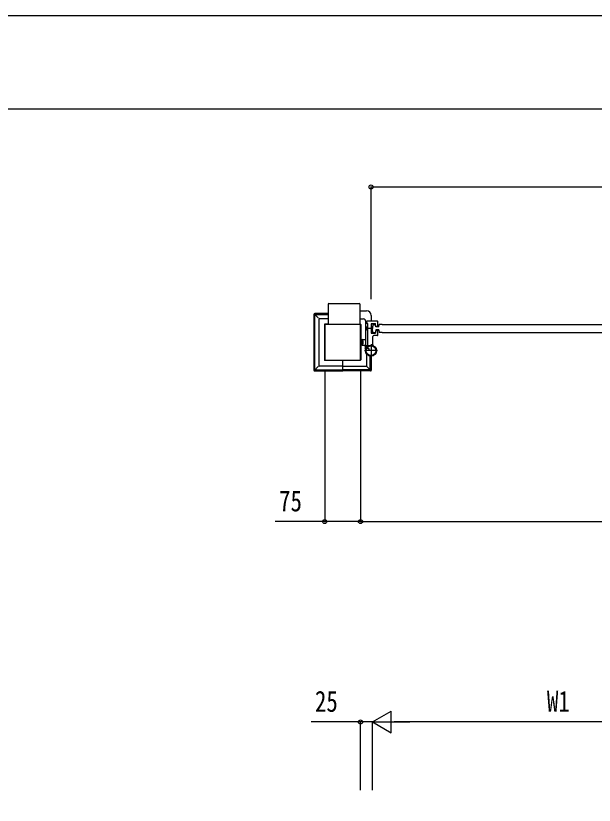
# Model space of a CAD drawing. Units: millimetres, scale not verified. Extents: x -4208 to 4205, y -2972 to 2970.
# Drawn here: x -1554 to -344, y 1319 to 2970 of the extents above; entities that cross this region are included whole.
import ezdxf
from ezdxf.enums import TextEntityAlignment as Align

# ---------------------------------------------------------------- set-up
doc = ezdxf.new("R2010")
doc.units = ezdxf.units.MM
doc.header["$LTSCALE"] = 10
for name, color, linetype in [('0-4_YKK_A1', 4, 'Continuous'), ('0-5_YKK_D', 6, 'Continuous'), ('0-6_YKK_ZWAK', 7, 'Continuous')]:
    doc.layers.add(name, color=color, linetype=linetype)
doc.styles.add('ＭＳ ゴシック', font='')
doc.styles.get('ＭＳ ゴシック').set_extended_font_data('MS Gothic')

msp = doc.modelspace()

# ---------------------------------------------------------------- linework, layer by layer
at = {"layer": '0-4_YKK_A1'}
for p, q in [((-900.98, 2366.05), (-900.98, 2324.55)), ((-898.98, 2368.05), (-835.98, 2368.05)), ((-833.98, 2324.55), (-833.98, 2366.05)), ((-930.48, 2345.05), (-930.48, 2229.04)), ((-929.9, 2346.46), (-921.48, 2338.05)), ((-900.98, 2347.05), (-928.49, 2347.05)), ((-927.38, 2344.95), (-900.98, 2344.95)), ((-833.98, 2353.05), (-820.48, 2353.05)), ((-928.38, 2230.15), (-928.38, 2343.95)), ((-920.48, 2336.05), (-920.48, 2238.05)), ((-919.48, 2337.05), (-900.98, 2337.05)), ((-833.98, 2336.05), (-826.48, 2336.05)), ((-822.48, 2332.05), (-822.48, 2277.71)), ((-820.48, 2330.05), (-820.48, 2326.35)), ((-797.48, 2331.05), (-819.48, 2331.05)), ((-810.48, 2343.05), (-810.48, 2331.05)), ((-796.48, 2321.55), (-796.48, 2330.05)), ((-908.48, 2324.05), (-908.48, 2250.05)), ((-900.98, 2325.05), (-907.48, 2325.05)), ((-833.98, 2325.05), (-833.48, 2325.05)), ((-832.48, 2324.05), (-832.48, 2250.05)), ((-807.37, 2316.05), (-821.54, 2316.05)), ((-817.78, 2326.05), (-820.18, 2326.05)), ((-818.78, 2320.05), (-819.98, 2318.85)), ((-819.98, 2313.25), (-819.98, 2318.85)), ((-818.78, 2312.05), (-819.98, 2313.25)), ((-819.46, 2319.37), (-817.48, 2319.37)), ((-819.46, 2312.73), (-817.48, 2312.73)), ((-818.78, 2320.05), (-817.48, 2320.05)), ((-818.78, 2320.05), (-818.78, 2312.05)), ((-817.48, 2312.05), (-818.78, 2312.05)), ((-817.48, 2316.51), (-817.48, 2325.75)), ((-817.48, 2281.38), (-817.48, 2315.59)), ((-810.48, 2325.75), (-810.48, 2306.35)), ((-810.48, 2320.05), (-809.18, 2320.05)), ((-810.48, 2319.37), (-808.5, 2319.37)), ((-810.48, 2312.73), (-808.5, 2312.73)), ((-809.18, 2312.05), (-810.48, 2312.05)), ((-810.18, 2326.05), (-801.78, 2326.05)), ((-809.18, 2320.05), (-807.98, 2318.85)), ((-807.18, 2324.55), (-807.98, 2316.05)), ((-807.18, 2307.55), (-807.98, 2316.05)), ((-807.18, 2324.55), (-801.98, 2324.55)), ((-801.28, 2319.05), (-801.98, 2324.55)), ((-801.28, 2313.05), (-801.98, 2307.55)), ((-801.48, 2321.55), (-801.48, 2325.75)), ((-794.68, 2319.05), (-801.28, 2319.05)), ((-794.68, 2313.05), (-801.28, 2313.05)), ((-800.48, 2320.55), (-797.48, 2320.55)), ((-794.68, 2319.05), (-793.98, 2324.55)), ((-794.68, 2313.05), (-793.98, 2307.55)), ((-787.98, 2324.55), (-793.98, 2324.55)), ((-810.18, 2306.05), (-801.78, 2306.05)), ((-807.48, 2281.88), (-807.48, 2299.05)), ((-807.18, 2307.55), (-801.98, 2307.55)), ((-797.48, 2301.05), (-805.48, 2301.05)), ((-801.48, 2310.55), (-801.48, 2306.35)), ((-800.48, 2311.55), (-797.48, 2311.55)), ((-796.48, 2302.05), (-796.48, 2310.55)), ((-787.98, 2307.55), (-793.98, 2307.55)), ((-787.98, 2307.55), (-8.48, 2307.55)), ((-829.17, 2291.8), (-829.68, 2291.8)), ((-829.68, 2291.8), (-829.68, 2282.3)), ((-829.68, 2281.05), (-822.48, 2281.05)), ((-810.98, 2283.05), (-810.98, 2256.05)), ((-797.48, 2269.55), (-824.48, 2269.55)), ((-814.45, 2271.98), (-823.68, 2278.44)), ((-822.41, 2273.28), (-823.34, 2274.39)), ((-822.48, 2273.36), (-822.48, 2269.55)), ((-821.55, 2274.51), (-819.25, 2277.78)), ((-820.48, 2263.07), (-820.48, 2238.05)), ((-870.98, 2249.05), (-907.48, 2249.05)), ((-870.48, 2248.55), (-870.48, 2227.55)), ((-833.48, 2249.05), (-869.98, 2249.05)), ((-812.58, 2230.15), (-812.58, 2258.16)), ((-810.48, 2258.06), (-810.48, 2229.04)), ((-921.48, 2236.05), (-929.9, 2227.63)), ((-870.98, 2237.05), (-919.48, 2237.05)), ((-869.98, 2237.05), (-821.48, 2237.05)), ((-819.48, 2236.05), (-811.06, 2227.63)), ((-928.49, 2227.05), (-870.98, 2227.05)), ((-927.38, 2229.15), (-870.98, 2229.15)), ((-813.58, 2229.15), (-869.98, 2229.15)), ((-812.48, 2227.05), (-869.98, 2227.05))]:
    msp.add_line(p, q, dxfattribs=at)
msp.add_lwpolyline([(-907.98, 2249.55), (-832.98, 2249.55), (-832.98, 2324.55), (-907.98, 2324.55)], close=True, dxfattribs=at)
for points in [[(-809.18, 2320.05), (-809.18, 2312.05), (-807.98, 2313.25), (-807.98, 2318.85)], [(-787.98, 2324.55), (-8.48, 2324.55), (-7.98, 2316.05)], [(-827.54, 2289.2), (-829.6, 2288.19), (-830.21, 2287.05)], [(-827.54, 2284.9), (-829.6, 2285.9), (-830.21, 2287.05)], [(-830.18, 2293.55), (-829.68, 2293.05), (-822.48, 2293.05)], [(-830.18, 2280.55), (-829.68, 2281.05), (-829.68, 2293.05)], [(-829.17, 2291.8), (-829.17, 2282.3), (-829.68, 2282.3)], [(-822.41, 2273.28), (-818.39, 2279.01), (-819.76, 2279.51)], [(-821.12, 2279.21), (-820.07, 2277.32), (-820.23, 2276.03)], [(-823.53, 2275.77), (-821.39, 2275.43), (-820.23, 2276.03)]]:
    msp.add_lwpolyline(points, dxfattribs=at)
for radius in [11.5, 10.35]:
    msp.add_circle((-810.98, 2269.55), radius, dxfattribs=at)
for centre, radius, start, end in [((-898.98, 2366.05), 2, 90, 180), ((-835.98, 2366.05), 2, 360, 90), ((-927.38, 2343.95), 1, 90, 180), ((-820.48, 2343.05), 10, 360, 90), ((-919.48, 2336.05), 1, 90, 180), ((-826.48, 2332.05), 4, 360, 90), ((-819.48, 2330.05), 1, 90, 180), ((-797.48, 2330.05), 1, 360, 90), ((-907.48, 2324.05), 1, 90, 180), ((-833.48, 2324.05), 1, 360, 90), ((-820.18, 2326.35), 0.3, 180, 270), ((-817.78, 2325.75), 0.3, 360, 90), ((-817.28, 2316.51), 0.2, 180, 246.42182), ((-817.28, 2315.59), 0.2, 113.57818, 180), ((-817.48, 2316.05), 0.3, 293.57818, 66.42182), ((-810.18, 2325.75), 0.3, 90, 180), ((-801.78, 2325.75), 0.3, 360, 90), ((-800.48, 2321.55), 1, 180, 270), ((-797.48, 2321.55), 1, 270, 360), ((-810.18, 2306.35), 0.3, 180, 270), ((-805.48, 2299.05), 2, 90, 180), ((-801.78, 2306.35), 0.3, 270, 360), ((-800.48, 2310.55), 1, 90, 180), ((-797.48, 2310.55), 1, 360, 90), ((-797.48, 2302.05), 1, 270, 360), ((-833.84, 2287.05), 6.66, 314.51496, 45.48504), ((-815.16, 2272.47), 9, 130.9647, 159.0353), ((-820.21, 2278.29), 1.3, 70, 130.9647), ((-822.48, 2281.38), 5, 314.18439, 360), ((-805.48, 2281.88), 2, 180, 245.95792), ((-822.35, 2275.23), 1.3, 159.0353, 220), ((-907.48, 2250.05), 1, 180, 270), ((-833.48, 2250.05), 1, 270, 360), ((-833.48, 2250.05), 1, 270, 0), ((-927.38, 2230.15), 1, 180, 270), ((-919.48, 2238.05), 1, 180, 270), ((-821.48, 2238.05), 1, 270, 360), ((-813.58, 2230.15), 1, 270, 0)]:
    msp.add_arc(centre, radius, start, end, dxfattribs=at)
for centre, major_axis, ratio, start_param, end_param in [((-928.48, 2345.04), (-1.42, 1.42), 0.995146, 5.5002201, 7.0661505), ((-870.98, 2248.55), (0, -0.501), 0.997564, 1.5707963, 3.1415927), ((-869.98, 2248.55), (0, -0.501), 0.997564, 3.1415927, 4.712389), ((-928.48, 2229.05), (-1.42, -1.42), 0.995146, 5.5002201, 7.0661505), ((-870.98, 2227.55), (0, 0.501), 0.997564, 3.1415927, 4.712389), ((-869.98, 2227.55), (0, 0.501), 0.997564, 1.5707963, 3.1415927), ((-812.49, 2229.05), (1.42, -1.42), 0.995146, 5.5002201, 7.0661505)]:
    msp.add_ellipse(centre, major_axis=major_axis, ratio=ratio, start_param=start_param, end_param=end_param, dxfattribs=at)
at = {"layer": '0-5_YKK_D'}
for p, q in [((-810.98, 2377.55), (-810.98, 2613.05)), ((-810.98, 2612.05), (801.02, 2612.05)), ((-907.98, 2229.55), (-907.98, 1911.05)), ((-832.98, 2229.55), (-832.98, 1911.05)), ((-832.98, 2229.55), (-832.98, 1911.05)), ((-832.98, 1912.05), (823.02, 1912.05)), ((-807.98, 1492.84), (-769.01, 1515.34)), ((-769.01, 1470.34), (-769.01, 1515.34)), ((-832.98, 1350.39), (-832.98, 1493.84)), ((-807.98, 1350.39), (-807.98, 1493.84)), ((-807.98, 1350.39), (-807.98, 1493.84)), ((-807.98, 1492.84), (-769.01, 1470.34)), ((-807.98, 1492.84), (-730.04, 1492.84)), ((-52.98, 1492.84), (-762.98, 1492.84))]:
    msp.add_line(p, q, dxfattribs=at)
for points in [[(-832.98, 1912.05), (-907.98, 1912.05), (-1011.38, 1912.05)], [(-807.98, 1492.84), (-832.98, 1492.84), (-936.38, 1492.84)]]:
    msp.add_lwpolyline(points, dxfattribs=at)
for centre in [(-810.98, 2612.05), (-907.98, 1912.05), (-832.98, 1912.05), (-832.98, 1912.05), (-832.98, 1492.84)]:
    msp.add_circle(centre, 4.25, dxfattribs=at)
at = {"layer": '0-6_YKK_ZWAK'}
msp.add_line((3895.02, 2775), (-3904.98, 2775), dxfattribs=at)
msp.add_lwpolyline([(-4205, -2970), (4205, -2970), (4205, 2970), (-4205, 2970)], close=True, dxfattribs=at)

# ---------------------------------------------------------------- texts
at = {"layer": '0-5_YKK_D', "style": 'ＭＳ ゴシック', "width": 0.8}
for s, p in [('75', (-1003.38, 1920.05)), ('25', (-928.38, 1500.84)), ('W1', (-443.18, 1500.84))]:
    msp.add_text(s, height=43.99, dxfattribs=at).set_placement(p, align=Align.BOTTOM_LEFT)

doc.saveas('drawing.dxf')
